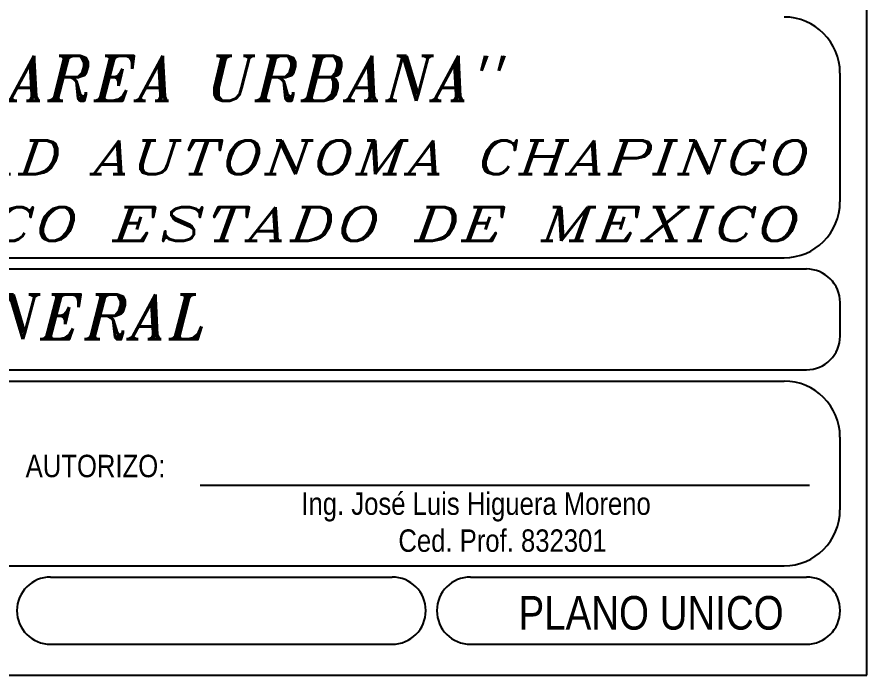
# Model space of a CAD drawing. Header units: millimetres. Extents: x 740 to 5908, y 1492 to 3373.
# Drawn here: x 5782.7 to 5907.8, y 1895.8 to 1992.7 of the extents above; entities that cross this region are included whole.
import ezdxf
from ezdxf.enums import TextEntityAlignment as Align

# ---------------------------------------------------------------- set-up
doc = ezdxf.new("R2010")
doc.units = ezdxf.units.MM
doc.layers.add('ZMARCO', color=7, linetype='Continuous')
doc.styles.add('ITALICC', font='italicc', dxfattribs={"oblique": 15})
doc.styles.add('ITALICT', font='italict.shx')
doc.styles.add('SWIS721CNBT', font='swissci.ttf')

msp = doc.modelspace()

# ---------------------------------------------------------------- linework, layer by layer
at = {"layer": 'ZMARCO', "color": 7}
for p, q in [((5903.83, 1984.41), (5903.83, 1965.46)), ((5668.11, 1957.21), (5895.59, 1957.21)), ((5724.16, 1955.57), (5898.89, 1955.57)), ((5903.83, 1950.62), (5903.83, 1945.68)), ((5724.16, 1940.73), (5898.89, 1940.73)), ((5724.16, 1939.08), (5895.59, 1939.08)), ((5903.83, 1930.84), (5903.83, 1920.13)), ((5809.64, 1923.78), (5899.35, 1923.78)), ((5668.11, 1911.88), (5895.59, 1911.88)), ((5787.62, 1910.24), (5837.9, 1910.24)), ((5849.43, 1910.24), (5898.89, 1910.24)), ((5842.84, 1905.29), (5842.84, 1905.29)), ((5844.49, 1905.29), (5844.49, 1905.29)), ((5903.83, 1905.29), (5903.83, 1905.29)), ((5787.62, 1900.35), (5837.9, 1900.35)), ((5849.43, 1900.35), (5898.89, 1900.35))]:
    msp.add_line(p, q, dxfattribs=at)
msp.add_lwpolyline([(3863.17, 1895.82), (5907.8, 1895.82), (5907.8, 3271.78), (3863.17, 3271.78)], close=True, dxfattribs=at)
for centre, radius, start, end in [((5895.59, 1984.41), 8.24, 0, 90), ((5895.59, 1965.46), 8.24, 270, 0), ((5898.89, 1950.62), 4.95, 0, 90), ((5898.89, 1945.68), 4.95, 270, 0), ((5895.59, 1930.84), 8.24, 0, 90), ((5895.59, 1920.13), 8.24, 270, 0), ((5787.62, 1905.29), 4.95, 90, 180), ((5837.9, 1905.29), 4.95, 0, 90), ((5849.43, 1905.29), 4.95, 90, 180), ((5898.89, 1905.29), 4.95, 0, 90), ((5787.62, 1905.29), 4.95, 180, 270), ((5837.9, 1905.29), 4.95, 270, 0), ((5849.43, 1905.29), 4.95, 180, 270), ((5898.89, 1905.29), 4.95, 270, 0)]:
    msp.add_arc(centre, radius, start, end, dxfattribs=at)

# ---------------------------------------------------------------- texts
for s, height, style, p in [(' "PORCIÓN CENTRAL AREA URBANA"', 6.5935, 'ITALICT', (5676.41, 1980.33)), ('PLANO GENERAL', 6.5935, 'ITALICT', (5730.71, 1945.24)), ('AUTORIZO:', 3.297, 'SWIS721CNBT', (5783.95, 1924.93)), ('Ing. José Luis Higuera Moreno', 3.2968, 'SWIS721CNBT', (5824.54, 1919.39)), ('Ced. Prof. 832301', 3.2968, 'SWIS721CNBT', (5838.82, 1913.95)), ('PLANO UNICO', 4.9451, 'SWIS721CNBT', (5856.51, 1902.5))]:
    msp.add_text(s, height=height, dxfattribs=dict(at, style=style)).set_placement(p)
at = {"layer": 'ZMARCO', "color": 7, "style": 'ITALICC'}
for s, width, p, p2 in [('UNIVERSIDAD AUTONOMA CHAPINGO', 1.198774, (5723.19, 1969.55), (5899.62, 1969.55)), ('MUNICIPIO DE TEXCOCO ESTADO DE MEXICO', 1.239714, (5668.16, 1959.71), (5898.21, 1959.71))]:
    msp.add_text(s, height=4.9451, dxfattribs=dict(at, width=width)).set_placement(p, p2, align=Align.FIT)

doc.saveas('drawing.dxf')
